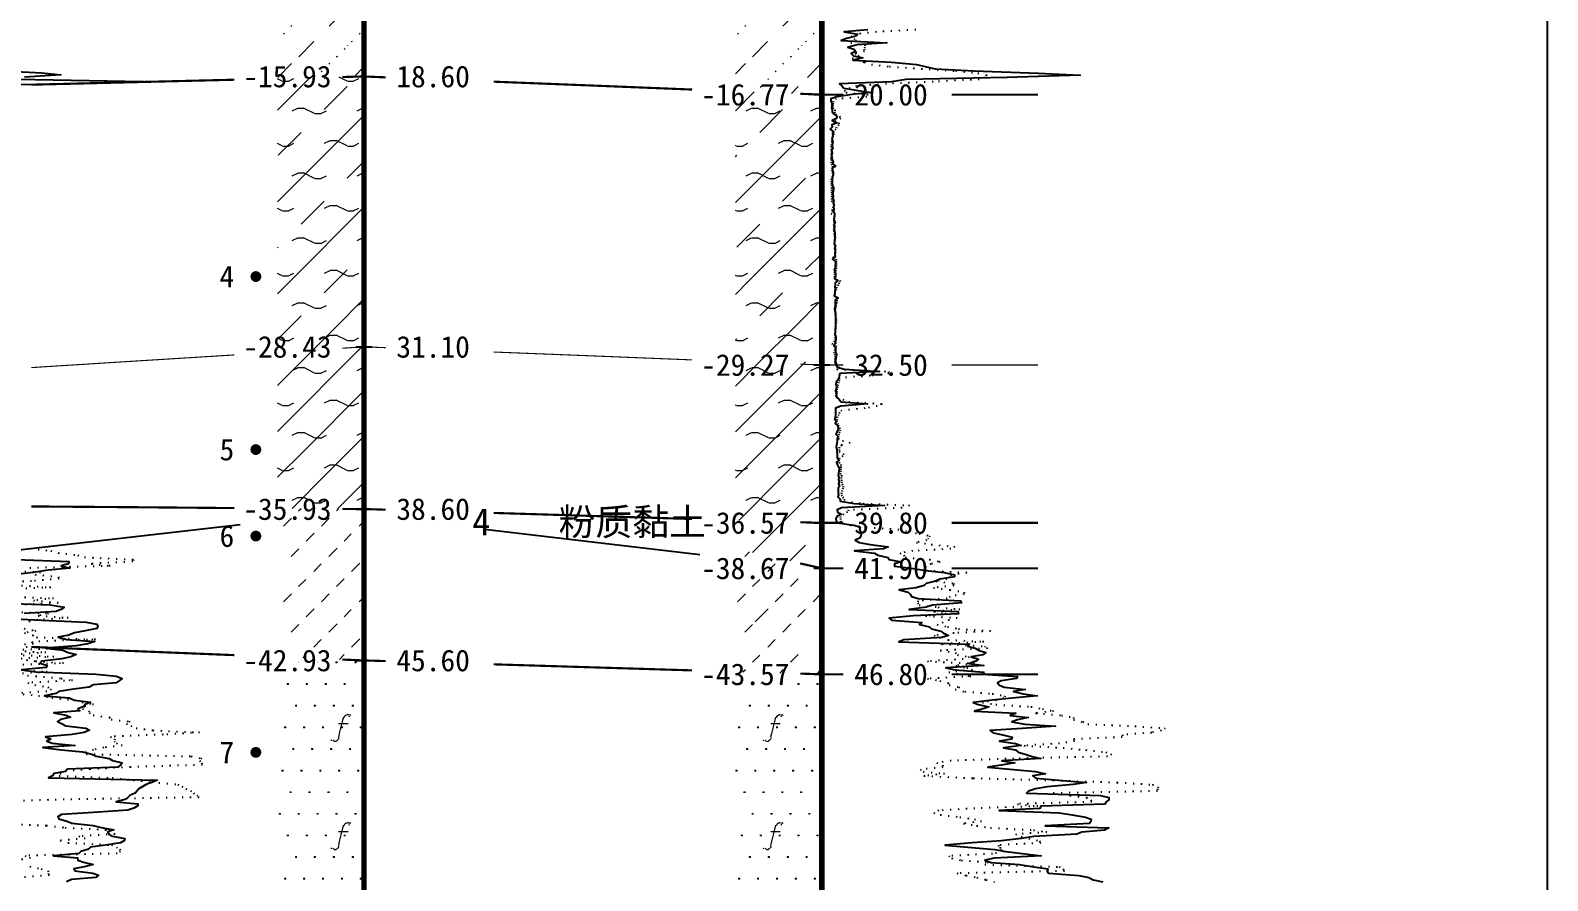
# Model space of a CAD drawing. Extents: x -37 to 3540, y -1485 to 297.
# Drawn here: x 1302.6 to 1443, y -488.2 to -409.6 of the extents above; entities that cross this region are included whole.
import ezdxf
from ezdxf.enums import TextEntityAlignment as Align

# ---------------------------------------------------------------- set-up
doc = ezdxf.new("R2010")
doc.units = 0
doc.linetypes.add('DOT', pattern=[6.35, 0, -6.35])
doc.layers.get('0').update_dxf_attribs({"linetype": 'CONTINUOUS'})
for name, color, linetype in [('CURVE', 200, 'CONTINUOUS'), ('FRAME', 7, 'CONTINUOUS'), ('HOLE', 41, 'CONTINUOUS'), ('SAMPLE', 1, 'CONTINUOUS'), ('STRATUM', 241, 'CONTINUOUS')]:
    doc.layers.add(name, color=color, linetype=linetype)
doc.layers.add('HATCH', color=7, linetype='CONTINUOUS', lineweight=13)
doc.styles.add('ST', font='')
doc.styles.get('ST').set_extended_font_data('SimSun')
pattern_1 = [(45, (851.434, -594), (-7e-07, 6.999982), [1.97196, -7.927535]), (45, (854.2467, -591.171), (-7e-07, 6.999982), [1.99367, -7.90583]), (45, (856.5013, -588.918), (-7e-07, 6.999982), [1.81361, -8.08588]), (26.56505, (851.434, -590.5), (7, 7), [0.0965, -15.55598]), (36.8699, (852.1339, -589.8), (7, 7), [0.19775, -34.80225]), (315, (854.934, -587.024), (6.999982, 1e-06), [0.03305, -9.86644]), (26.56505, (854.934, -594), (7, 7), [0.14475, -15.50773]), (26.56505, (855.634, -593.3), (7, 7), [0.10528, -15.5472]), (90, (855.984, -592.95), (-7, -5e-07), [0.02877, -6.97123]), (26.56505, (856.334, -592.6), (7, 7), [0.09101, -31.21394]), (36.8699, (857.0339, -591.9), (7, 7), [0.11069, -34.88931]), (45, (857.734, -591.2), (-2e-07, 6.999982), [0.10911, -9.79038]), (315, (858.348, -590.452), (6.999982, 1e-06), [0.03305, -9.86644]), (36.8699, (852.8339, -589.1), (7, 7), [0.10224, -34.89776]), (53.1301, (853.5339, -588.4), (13.9999998, 21), [0.13438, -34.86562]), (53.1301, (854.2339, -587.7), (13.9999998, 21), [0.12625, -34.87375])]
pattern_2 = [(45, (851.434, -594), (-4.24264, 4.24264), [10, 0]), (45, (852.495, -597.182), (-2.12132, 6.36396), [3, -3]), (26.565, (852.508, -594.2536), (5.999823, 5.999812), [0.567, -12.849]), (0, (851.941, -594.2536), (0, 6), [0.567, -5.433]), (26.565, (849.8526, -594), (5.999823, 5.999812), [0.567, -12.849]), (0, (850.36, -593.7464), (0, 6), [0.567, -5.433]), (153.435, (851.941, -594.2536), (-5.999818, -5e-06), [1.134, -12.2826]), (26.565, (855.508, -591.2536), (5.999823, 5.999812), [0.567, -12.849]), (0, (854.941, -591.2536), (0, 6), [0.567, -5.433]), (26.565, (852.8526, -591), (5.999823, 5.999812), [0.567, -12.849]), (0, (853.36, -590.7464), (0, 6), [0.567, -5.433]), (153.435, (854.941, -591.2536), (-5.999818, -5e-06), [1.134, -12.2826])]
pattern_3 = [(45, (851.434, -594), (-2.12132, 2.12132), [10, 0]), (26.565, (852.508, -594.2536), (5.999823, 5.999812), [0.567, -12.849]), (0, (851.941, -594.2536), (0, 6), [0.567, -5.433]), (26.565, (849.8526, -594), (5.999823, 5.999812), [0.567, -12.849]), (0, (850.36, -593.7464), (0, 6), [0.567, -5.433]), (153.435, (851.941, -594.2536), (-5.999818, -5e-06), [1.134, -12.2826]), (26.565, (855.508, -591.2536), (5.999823, 5.999812), [0.567, -12.849]), (0, (854.941, -591.2536), (0, 6), [0.567, -5.433]), (26.565, (852.8526, -591), (5.999823, 5.999812), [0.567, -12.849]), (0, (853.36, -590.7464), (0, 6), [0.567, -5.433]), (153.435, (854.941, -591.2536), (-5.999818, -5e-06), [1.134, -12.2826])]
pattern_4 = [(45, (851.434, -594), (-6e-07, 6.999982), [0.9473, -8.9522]), (45, (852.834, -592.6), (-6e-07, 6.999982), [0.9869, -8.9126]), (45, (854.234, -591.2), (-6e-07, 6.999982), [1.06018, -8.83931]), (45, (855.634, -589.8), (-6e-07, 6.999982), [0.94918, -8.95032]), (45, (857.034, -588.4), (-6e-07, 6.999982), [1.0365, -8.86299]), (45, (854.934, -594), (-6e-07, 6.999982), [1.01335, -8.88615]), (45, (856.334, -592.6), (-6e-07, 6.999982), [1.07896, -12.12037]), (45, (857.734, -591.2), (-6e-07, 6.999982), [0.99882, -8.90067]), (45, (852.134, -589.8), (-4e-07, 6.999982), [1.05533, -8.844165]), (45, (853.534, -588.4), (-4e-07, 6.999982), [1.0365, -8.86299])]
pattern_5 = [(82.875, (850.5993, -595.206), (0.0003693, 10.0001764), [0.08929, -80.53371]), (143.13, (850.7003, -595.2818), (-29.999964, 20.0000536), [0.12627, -49.87373]), (172.875, (850.8775, -595.304), (-70.0002457, 9.9996603), [0.17857, -80.44443]), (206.565, (851.056, -595.2147), (-9.999705, -9.999687), [0.19954, -22.16046]), (243.435, (851.145, -595.0363), (9e-06, -9.999696), [0.19954, -22.16146]), (255.964, (851.2345, -594.679), (-0.0002, -9.999501), [0.36813, -40.86287]), (255.964, (851.5445, -593.439), (-0.0002, -9.999501), [1.27838, -39.95262]), (255.964, (851.613, -593.165), (-0.0002, -9.999501), [0.28235, -40.94865]), (216.87, (851.8032, -592.9108), (-9.999982, -10.000018), [0.12627, -49.87373]), (243.435, (851.702, -592.9865), (9e-06, -9.999696), [0.19954, -22.16146]), (206.565, (851.9817, -592.8215), (-9.999705, -9.999687), [0.19954, -22.16046]), (172.875, (852.1589, -592.8437), (-70.0002457, 9.9996603), [0.17857, -80.44443]), (143.13, (852.26, -592.9194), (-29.999964, 20.0000536), [0.12627, -49.87373]), (82.875, (852.2488, -593.008), (0.0003693, 10.0001764), [0.08929, -80.53371]), (0, (851.104, -593.66), (0, 10), [0.89286, -9.10714]), (0, (851.4589, -594), (1, 2), [0, -1.75]), (0, (851.4339, -593.975), (1, 2), [0, -1.75]), (0, (851.4339, -594), (1, 2), [0, -1.75]), (0, (851.4089, -594), (1, 2), [0, -1.75]), (0, (851.4339, -594.025), (1, 2), [0, -1.75])]

# ---------------------------------------------------------------- blocks, each defined once
blk = doc.blocks.new('SampleSoilUndisturbed')
at = {"const_width": 0.5}
blk.add_lwpolyline([(-0.25, 0, 1), (0.25, 0, 1)], format="xyb", close=True, dxfattribs=at)

msp = doc.modelspace()

# ---------------------------------------------------------------- hatches: boundary and pattern name
at = {"layer": 'HATCH'}
h = msp.add_hatch(dxfattribs=at)
h.set_pattern_fill('SZFT', color=52, style=0)
h.set_pattern_definition(pattern_1)
h.paths.add_polyline_path([(1375.85, -400.5), (1367.85, -401.39), (1367.85, -415.18), (1375.85, -415.5)])
h.paths.add_polyline_path([(1363.78, -416.99), (1373.34, -416.99), (1373.34, -414.06), (1363.78, -414.06)], flags=9)
h.paths.add_polyline_path([(1365.21, -401.99), (1373.34, -401.99), (1373.34, -399.06), (1365.21, -399.06)], flags=9)
h = msp.add_hatch(dxfattribs=at)
h.set_pattern_fill('SZFT', color=52, style=0)
h.set_pattern_definition(pattern_1)
h.paths.add_polyline_path([(1333.48, -405.22), (1325.48, -405.72), (1325.48, -414.02), (1333.48, -413.82)])
h.paths.add_polyline_path([(1321.41, -415.31), (1330.97, -415.31), (1330.97, -412.38), (1321.41, -412.38)], flags=9)
h.paths.add_polyline_path([(1321.41, -406.71), (1330.97, -406.71), (1330.97, -403.78), (1321.41, -403.78)], flags=9)
h = msp.add_hatch(dxfattribs=at)
h.set_pattern_fill('YNFNT', color=251, style=0)
h.set_pattern_definition(pattern_2)
h.paths.add_polyline_path([(1333.48, -413.82), (1325.48, -414.02), (1325.48, -439.32), (1333.48, -438.82)])
h.paths.add_polyline_path([(1321.41, -440.31), (1330.97, -440.31), (1330.97, -437.38), (1321.41, -437.38)], flags=9)
h.paths.add_polyline_path([(1321.41, -415.31), (1330.97, -415.31), (1330.97, -412.38), (1321.41, -412.38)], flags=9)
h = msp.add_hatch(dxfattribs=at)
h.set_pattern_fill('YNFNT', color=251, style=0)
h.set_pattern_definition(pattern_2)
h.paths.add_polyline_path([(1375.85, -415.5), (1367.85, -415.18), (1367.85, -440.18), (1375.85, -440.5)])
h.paths.add_polyline_path([(1363.78, -441.99), (1373.34, -441.99), (1373.34, -439.06), (1363.78, -439.06)], flags=9)
h.paths.add_polyline_path([(1363.78, -416.99), (1373.34, -416.99), (1373.34, -414.06), (1363.78, -414.06)], flags=9)
h = msp.add_hatch(dxfattribs=at)
h.set_pattern_fill('YNNT', color=251, style=0)
h.set_pattern_definition(pattern_3)
h.paths.add_polyline_path([(1333.48, -438.82), (1325.48, -439.32), (1325.48, -453.76), (1333.48, -453.82)])
h.paths.add_polyline_path([(1321.41, -455.31), (1330.97, -455.31), (1330.97, -452.38), (1321.41, -452.38)], flags=9)
h.paths.add_polyline_path([(1321.41, -440.31), (1330.97, -440.31), (1330.97, -437.38), (1321.41, -437.38)], flags=9)
h = msp.add_hatch(dxfattribs=at)
h.set_pattern_fill('YNNT', color=251, style=0)
h.set_pattern_definition(pattern_3)
h.paths.add_polyline_path([(1375.85, -440.5), (1367.85, -440.18), (1367.85, -454.86), (1375.85, -455.1)])
h.paths.add_polyline_path([(1367.83, -457.77), (1370.83, -457.77), (1370.83, -454.14), (1367.83, -454.14)], flags=9)
h.paths.add_polyline_path([(1363.78, -456.59), (1373.34, -456.59), (1373.34, -453.66), (1363.78, -453.66)], flags=9)
h.paths.add_polyline_path([(1363.78, -441.99), (1373.34, -441.99), (1373.34, -439.06), (1363.78, -439.06)], flags=9)
h = msp.add_hatch(dxfattribs=at)
h.set_pattern_fill('NZFT', color=52, style=0)
h.set_pattern_definition(pattern_4)
h.paths.add_polyline_path([(1333.48, -453.82), (1325.48, -453.76), (1325.48, -467.5), (1333.48, -467.82)])
h.paths.add_polyline_path([(1321.41, -469.31), (1330.97, -469.31), (1330.97, -466.38), (1321.41, -466.38)], flags=9)
h.paths.add_polyline_path([(1321.41, -455.31), (1330.97, -455.31), (1330.97, -452.38), (1321.41, -452.38)], flags=9)
h = msp.add_hatch(dxfattribs=at)
h.set_pattern_fill('FZNT', color=32, style=0)
h.set_pattern_definition([(45, (851.434, -594), (-4.24264, 4.24264), [10, 0]), (45, (852.495, -597.182), (-2.12132, 6.36396), [3, -3])])
h.paths.add_polyline_path([(1375.85, -455.1), (1367.85, -454.86), (1367.85, -457.47), (1375.85, -459.3)])
h.paths.add_polyline_path([(1367.83, -457.77), (1370.83, -457.77), (1370.83, -454.14), (1367.83, -454.14)], flags=9)
h.paths.add_polyline_path([(1363.78, -460.79), (1373.34, -460.79), (1373.34, -457.86), (1363.78, -457.86)], flags=9)
h.paths.add_polyline_path([(1363.78, -456.59), (1373.34, -456.59), (1373.34, -453.66), (1363.78, -453.66)], flags=9)
h = msp.add_hatch(dxfattribs=at)
h.set_pattern_fill('NZFT', color=52, style=0)
h.set_pattern_definition(pattern_4)
h.paths.add_polyline_path([(1375.85, -459.3), (1367.85, -457.47), (1367.85, -468.86), (1375.85, -469.1)])
h.paths.add_polyline_path([(1363.78, -470.59), (1373.34, -470.59), (1373.34, -467.66), (1363.78, -467.66)], flags=9)
h.paths.add_polyline_path([(1363.78, -460.79), (1373.34, -460.79), (1373.34, -457.86), (1363.78, -457.86)], flags=9)
h = msp.add_hatch(dxfattribs=at)
h.set_pattern_fill('FS', color=142, style=0)
h.set_pattern_definition(pattern_5)
h.paths.add_polyline_path([(1333.48, -467.82), (1325.48, -467.5), (1325.48, -490.46), (1333.48, -490.22)])
h.paths.add_polyline_path([(1321.41, -491.71), (1330.97, -491.71), (1330.97, -488.78), (1321.41, -488.78)], flags=9)
h.paths.add_polyline_path([(1321.41, -469.31), (1330.97, -469.31), (1330.97, -466.38), (1321.41, -466.38)], flags=9)
h = msp.add_hatch(dxfattribs=at)
h.set_pattern_fill('FS', color=142, style=0)
h.set_pattern_definition(pattern_5)
h.paths.add_polyline_path([(1375.85, -469.1), (1367.85, -468.86), (1367.85, -490.29), (1375.85, -490.3)])
h.paths.add_polyline_path([(1363.78, -491.79), (1373.33, -491.79), (1373.33, -488.87), (1363.78, -488.87)], flags=9)
h.paths.add_polyline_path([(1363.78, -470.59), (1373.34, -470.59), (1373.34, -467.66), (1363.78, -467.66)], flags=9)

# ---------------------------------------------------------------- linework, layer by layer
at = {"layer": 'CURVE', "color": 30, "linetype": 'Continuous'}
for points in [[(1380.12, -409.5), (1377.93, -409.7), (1379.17, -409.9), (1378.99, -410.1), (1378.12, -410.3), (1377.65, -410.5), (1381.87, -410.7), (1379.11, -410.9), (1378.25, -411.1), (1378.81, -411.3), (1379.01, -411.5), (1378.55, -411.7), (1378.77, -411.9), (1379.64, -412.1), (1378.72, -412.3), (1382.3, -412.5), (1384.6, -412.7), (1385.42, -412.9), (1386.33, -413.1), (1389.93, -413.3), (1395.87, -413.5), (1399.75, -413.7), (1393.01, -413.9), (1383.66, -414.1), (1382.29, -414.3), (1377.48, -414.5), (1377.71, -414.7), (1377.9, -414.9), (1379.03, -415.1), (1380.37, -415.3), (1378.66, -415.5), (1377.24, -415.7), (1376.69, -415.9), (1376.68, -416.1), (1376.76, -416.3), (1376.78, -416.5), (1376.75, -416.7), (1376.82, -416.9), (1376.81, -417.1), (1376.98, -417.3), (1377.23, -417.5), (1377.22, -417.7), (1376.82, -417.9), (1377.28, -418.1), (1376.78, -418.3), (1376.8, -418.5), (1376.63, -418.7), (1376.89, -418.9), (1376.85, -419.1), (1376.87, -419.3), (1376.82, -419.5), (1376.81, -419.7), (1376.87, -419.9), (1376.8, -420.1), (1376.81, -420.3), (1376.86, -420.5), (1376.73, -420.7), (1376.8, -420.9), (1376.75, -421.1), (1376.78, -421.3), (1376.8, -421.5), (1376.89, -421.7), (1376.83, -421.9), (1377.1, -422.1), (1376.82, -422.3), (1376.84, -422.5), (1376.9, -422.7), (1376.9, -422.9), (1376.8, -423.1), (1376.81, -423.3), (1376.8, -423.5), (1376.82, -423.7), (1376.85, -423.9), (1376.92, -424.1), (1376.92, -424.3), (1376.87, -424.5), (1376.86, -424.7), (1376.91, -424.9), (1376.86, -425.1), (1376.96, -425.3), (1376.91, -425.5), (1376.97, -425.7), (1376.94, -425.9), (1376.96, -426.1), (1376.94, -426.3), (1377.01, -426.5), (1377.01, -426.7), (1377, -426.9), (1376.96, -427.1), (1377.08, -427.3), (1376.99, -427.5), (1377.01, -427.7), (1376.98, -427.9), (1377.01, -428.1), (1377.04, -428.3), (1377.04, -428.5), (1377.04, -428.7), (1377.03, -428.9), (1377.02, -429.1), (1376.99, -429.3), (1377.1, -429.5), (1377.01, -429.7), (1377.07, -429.9), (1377.05, -430.1), (1377.05, -430.3), (1377.08, -430.5), (1376.84, -430.7), (1377.08, -430.9), (1377.1, -431.1), (1377.07, -431.3), (1377.09, -431.5), (1376.99, -431.7), (1377.07, -431.9), (1377.1, -432.1), (1377.1, -432.3), (1377.01, -432.5), (1377.33, -432.7), (1377.09, -432.9), (1377.08, -433.1), (1377.06, -433.3), (1377.08, -433.5), (1377.04, -433.7), (1377.04, -433.9), (1377, -434.1), (1377.35, -434.3), (1377.09, -434.5), (1377.07, -434.7), (1377.09, -434.9), (1377.09, -435.1), (1377.02, -435.3), (1377.06, -435.5), (1377.1, -435.7), (1377.1, -435.9), (1377.12, -436.1), (1377.1, -436.3), (1377.1, -436.5), (1377.12, -436.7), (1377.11, -436.9), (1377.11, -437.1), (1377.08, -437.3), (1377.09, -437.5), (1377.05, -437.7), (1377.15, -437.9), (1377.13, -438.1), (1377.12, -438.3), (1377.1, -438.5), (1376.95, -438.7), (1377.13, -438.9), (1377.12, -439.1), (1377.1, -439.3), (1377.2, -439.5), (1377.16, -439.7), (1377.13, -439.9), (1377.07, -440.1), (1377.14, -440.3), (1377.22, -440.5), (1377.27, -440.7), (1377.95, -440.9), (1381.19, -441.1), (1377.51, -441.3), (1377.45, -441.5), (1377.42, -441.7), (1377.32, -441.9), (1377.16, -442.1), (1377.15, -442.3), (1377.2, -442.5), (1377.19, -442.7), (1377.11, -442.9), (1377.22, -443.1), (1377.19, -443.3), (1377.25, -443.5), (1377.44, -443.7), (1377.63, -443.9), (1380.07, -444.1), (1377.6, -444.3), (1377.1, -444.5), (1377.1, -444.7), (1377.1, -444.9), (1377.1, -445.1), (1377.07, -445.3), (1377.06, -445.5), (1377.17, -445.7), (1377.09, -445.9), (1377.29, -446.1), (1377.35, -446.3), (1377.32, -446.5), (1377.23, -446.7), (1377.14, -446.9), (1377.35, -447.1), (1377.27, -447.3), (1377.26, -447.5), (1377.24, -447.7), (1377.22, -447.9), (1377.17, -448.1), (1377.23, -448.3), (1377.23, -448.5), (1377.26, -448.7), (1377.26, -448.9), (1377.28, -449.1), (1377.45, -449.3), (1377.2, -449.5), (1377.26, -449.7), (1377.36, -449.9), (1377.49, -450.1), (1377.41, -450.3), (1377.38, -450.5), (1377.36, -450.7), (1377.42, -450.9), (1377.38, -451.1), (1377.45, -451.3), (1377.4, -451.5), (1377.47, -451.7), (1377.36, -451.9), (1377.36, -452.1), (1377.35, -452.3), (1377.39, -452.5), (1377.32, -452.7), (1377.55, -452.9), (1377.53, -453.1), (1378.84, -453.3), (1381.66, -453.5), (1377.67, -453.7), (1377.26, -453.9), (1377.29, -454.1), (1377.67, -454.3), (1377.23, -454.5), (1377.15, -454.7), (1377.18, -454.9), (1377.27, -455.1), (1378.83, -455.3), (1379.4, -455.5), (1379.33, -455.7), (1379.43, -455.9), (1379.5, -456.1), (1379.45, -456.3), (1379.34, -456.5), (1378.93, -456.7), (1379.31, -456.9), (1380.31, -457.1), (1381.99, -457.3), (1381.57, -457.5), (1378.87, -457.7), (1380.72, -457.9), (1381.02, -458.1), (1381.96, -458.3), (1382.06, -458.5), (1383.19, -458.7), (1382.58, -458.9), (1382.57, -459.1), (1384.13, -459.3), (1385.45, -459.5), (1387.18, -459.7), (1388.11, -459.9), (1388.12, -460.1), (1386.77, -460.3), (1386.36, -460.5), (1385.49, -460.7), (1385.33, -460.9), (1384.58, -461.1), (1383.02, -461.3), (1383.85, -461.5), (1384.01, -461.7), (1384.15, -461.9), (1384.77, -462.1), (1388.68, -462.3), (1388.76, -462.5), (1386.08, -462.7), (1385.49, -462.9), (1383.93, -463.1), (1388.44, -463.3), (1388.48, -463.5), (1384.31, -463.7), (1382.07, -463.9), (1382.31, -464.1), (1385.1, -464.3), (1384.9, -464.5), (1385.81, -464.7), (1385.99, -464.9), (1386.87, -465.1), (1387.12, -465.3), (1387.57, -465.5), (1386.96, -465.7), (1383.44, -465.9), (1382.96, -466.1), (1389.51, -466.3), (1389.37, -466.5), (1390.05, -466.7), (1390.41, -466.9), (1391.02, -467.1), (1390.74, -467.3), (1389.68, -467.5), (1390.33, -467.7), (1390.1, -467.9), (1389.49, -468.1), (1390.83, -468.3), (1387.33, -468.5), (1388.2, -468.7), (1390.83, -468.9), (1390.76, -469.1), (1393.95, -469.3), (1393.86, -469.5), (1392.43, -469.7), (1392.1, -469.9), (1392.28, -470.1), (1392.71, -470.3), (1394.65, -470.5), (1393.57, -470.7), (1394.49, -470.9), (1395.77, -471.1), (1393.42, -471.3), (1391.61, -471.5), (1389.86, -471.7), (1390.31, -471.9), (1391.3, -472.1), (1390.78, -472.3), (1389.99, -472.5), (1393.79, -472.7), (1393.28, -472.9), (1394.94, -473.1), (1393.96, -473.3), (1393.42, -473.5), (1394.63, -473.7), (1397.47, -473.9), (1394.4, -474.1), (1391.43, -474.3), (1391.7, -474.5), (1392.59, -474.7), (1393.47, -474.9), (1393.39, -475.1), (1392.3, -475.3), (1393.76, -475.5), (1394.3, -475.7), (1392.66, -475.9), (1393.77, -476.1), (1394.02, -476.3), (1394.66, -476.5), (1395.3, -476.7), (1396.12, -476.9), (1392.5, -477.1), (1393.7, -477.3), (1392.43, -477.5), (1391.2, -477.7), (1393.59, -477.9), (1395.63, -478.1), (1396.56, -478.3), (1395.36, -478.5), (1395.64, -478.7), (1397.79, -478.9), (1400.33, -479.1), (1399.12, -479.3), (1396.7, -479.5), (1395.61, -479.7), (1394.96, -479.9), (1394.8, -480.1), (1401.64, -480.3), (1402.41, -480.5), (1402.4, -480.7), (1402.16, -480.9), (1402.04, -481.1), (1396.12, -481.3), (1396.01, -481.5), (1392.25, -481.7), (1397.81, -481.9), (1399.01, -482.1), (1400.24, -482.3), (1400.78, -482.5), (1400.75, -482.7), (1400.61, -482.9), (1396.52, -483.1), (1402.4, -483.3), (1401.99, -483.5), (1399.92, -483.7), (1399.45, -483.9), (1395.48, -484.1), (1394.32, -484.3), (1392.43, -484.5), (1389.75, -484.7), (1387.27, -484.9), (1389.36, -485.1), (1391.86, -485.3), (1392.87, -485.5), (1394.66, -485.7), (1396.14, -485.9), (1391.79, -486.1), (1390.93, -486.3), (1391.52, -486.5), (1394.14, -486.7), (1395.45, -486.9), (1396.77, -487.1), (1396.69, -487.3), (1396.81, -487.5), (1399.63, -487.7), (1400.54, -487.9), (1400.96, -488.1), (1401.86, -488.3)], [(1301.4, -414.08), (1313.06, -414.28), (1308.53, -414.48), (1296.21, -414.68)], [(1299.39, -413.28), (1303.68, -413.48), (1305.42, -413.68), (1302.07, -413.88)], [(1301.29, -458.48), (1306.17, -458.68), (1306.13, -458.88), (1305.45, -459.08), (1306.27, -459.28), (1304.25, -459.48), (1302.89, -459.68), (1301.24, -459.88)], [(1299.27, -462.48), (1304.46, -462.68), (1305.74, -462.88), (1305.54, -463.08), (1305, -463.28), (1302.05, -463.48)], [(1299.32, -463.88), (1302.99, -464.08), (1307.78, -464.28), (1308.76, -464.48), (1308.86, -464.68), (1308.76, -464.88), (1307.69, -465.08), (1306.71, -465.28), (1306.16, -465.48), (1305.18, -465.68), (1306, -465.88), (1308.59, -466.08), (1307.92, -466.28), (1306.86, -466.48), (1304.06, -466.68), (1305.62, -466.88), (1306.11, -467.08), (1306.86, -467.28), (1306.36, -467.48), (1305.53, -467.68), (1303.68, -467.88), (1303.53, -468.08), (1304.18, -468.28), (1304.09, -468.48), (1301.79, -468.68), (1303.11, -468.88), (1308.69, -469.08), (1310.55, -469.28), (1311.11, -469.48), (1310.85, -469.68), (1310.56, -469.88), (1308.47, -470.08), (1308.05, -470.28), (1306.62, -470.48), (1305.24, -470.68), (1304.97, -470.88), (1303.93, -471.08), (1306.19, -471.28), (1306.7, -471.48), (1308.19, -471.68), (1307.7, -471.88), (1307.55, -472.08), (1307.01, -472.28), (1307.19, -472.48), (1304.8, -472.68), (1305.89, -472.88), (1306.32, -473.08), (1305.39, -473.28), (1305.11, -473.48), (1305.57, -473.68), (1305.89, -473.88), (1307.74, -474.08), (1308.1, -474.28), (1307.6, -474.48), (1306.49, -474.68), (1304, -474.88), (1304.52, -475.08), (1304.15, -475.28), (1304.63, -475.48), (1306.73, -475.68), (1303.77, -475.88), (1305.47, -476.08), (1307.48, -476.28), (1308.29, -476.48), (1308.7, -476.68), (1309.9, -476.88), (1310.21, -477.08), (1311.11, -477.28), (1310.97, -477.48), (1310.72, -477.68), (1306.04, -477.88), (1305.85, -478.08), (1304.78, -478.28), (1304.67, -478.48), (1304.3, -478.68), (1314.35, -478.88), (1313.93, -479.08), (1313.32, -479.28), (1313.03, -479.48), (1312.66, -479.68), (1312.49, -479.88), (1312.32, -480.08), (1311.86, -480.28), (1311.64, -480.48), (1311.37, -480.68), (1310.55, -480.88), (1312.55, -481.08), (1312.55, -481.28), (1312.18, -481.48), (1311.63, -481.68), (1308.47, -481.88), (1305.51, -482.08), (1305.17, -482.28), (1305.26, -482.48), (1305.99, -482.68), (1306.46, -482.88), (1308.44, -483.08), (1309.17, -483.28), (1310.34, -483.48), (1309.77, -483.68), (1309.88, -483.88), (1310.21, -484.08), (1311.35, -484.28), (1311.33, -484.48), (1310.95, -484.68), (1309.78, -484.88), (1308.18, -485.08), (1308, -485.28), (1307.27, -485.48), (1307.1, -485.68), (1304.77, -485.88), (1306.97, -486.08), (1307, -486.28), (1307.52, -486.48), (1308.42, -486.68), (1307.75, -486.88), (1306.65, -487.08), (1306.74, -487.28), (1308.39, -487.48), (1308.93, -487.68), (1308.66, -487.88), (1306.42, -488.08), (1305.95, -488.28)]]:
    msp.add_lwpolyline(points, dxfattribs=at)
at = {"layer": 'CURVE', "color": 100, "linetype": 'DOT', "ltscale": 0.1}
for points in [[(1384.54, -409.5), (1380.91, -409.7), (1379.02, -409.9), (1378.53, -410.1), (1378.81, -410.3), (1379.05, -410.5), (1378.53, -410.7), (1379.84, -410.9), (1379.83, -411.1), (1379.73, -411.3), (1379.81, -411.5), (1378.89, -411.7), (1379.31, -411.9), (1378.66, -412.1), (1378.97, -412.3), (1379.79, -412.5), (1380.43, -412.7), (1382.11, -412.9), (1385.05, -413.1), (1388.24, -413.3), (1390.29, -413.5), (1391.12, -413.7), (1390.95, -413.9), (1390.42, -414.1), (1386.15, -414.3), (1381.84, -414.5), (1379.05, -414.7), (1378.47, -414.9), (1377.94, -415.1), (1378.08, -415.3), (1380.09, -415.5), (1380.01, -415.7), (1377.19, -415.9), (1376.93, -416.1), (1376.87, -416.3), (1376.86, -416.5), (1376.85, -416.7), (1377.06, -416.9), (1377.03, -417.1), (1377.12, -417.3), (1377.48, -417.5), (1377.61, -417.7), (1377.01, -417.9), (1377.41, -418.1), (1377.42, -418.3), (1377.22, -418.5), (1377.14, -418.7), (1376.92, -418.9), (1376.98, -419.1), (1376.85, -419.3), (1376.79, -419.5), (1376.75, -419.7), (1376.79, -419.9), (1376.73, -420.1), (1376.7, -420.3), (1376.67, -420.5), (1376.79, -420.7), (1376.7, -420.9), (1376.73, -421.1), (1376.69, -421.3), (1376.7, -421.5), (1376.67, -421.7), (1376.74, -421.9), (1376.87, -422.1), (1376.83, -422.3), (1376.7, -422.5), (1376.83, -422.7), (1376.86, -422.9), (1376.89, -423.1), (1376.73, -423.3), (1376.7, -423.5), (1376.7, -423.7), (1376.76, -423.9), (1376.74, -424.1), (1376.73, -424.3), (1376.73, -424.5), (1376.76, -424.7), (1376.76, -424.9), (1376.75, -425.1), (1376.74, -425.3), (1376.86, -425.5), (1377.02, -425.7), (1376.89, -425.9), (1376.81, -426.1), (1376.83, -426.3), (1376.68, -426.5), (1376.99, -426.7), (1376.96, -426.9), (1377.03, -427.1), (1376.99, -427.3), (1376.94, -427.5), (1376.96, -427.7), (1376.94, -427.9), (1376.97, -428.1), (1376.96, -428.3), (1377, -428.5), (1377.08, -428.7), (1377.06, -428.9), (1377.02, -429.1), (1376.98, -429.3), (1377.06, -429.5), (1377.12, -429.7), (1377.07, -429.9), (1377.09, -430.1), (1377.13, -430.3), (1376.83, -430.5), (1377.17, -430.7), (1377.18, -430.9), (1377.18, -431.1), (1377.17, -431.3), (1377.17, -431.5), (1377.16, -431.7), (1377.02, -431.9), (1377.04, -432.1), (1377.01, -432.3), (1377.06, -432.5), (1377.53, -432.7), (1377.47, -432.9), (1377.4, -433.1), (1377.21, -433.3), (1377.19, -433.5), (1377.05, -433.7), (1377.05, -433.9), (1377.02, -434.1), (1377.2, -434.3), (1377.25, -434.5), (1377.22, -434.7), (1377.18, -434.9), (1377.13, -435.1), (1377.09, -435.3), (1377.08, -435.5), (1377.08, -435.7), (1377.09, -435.9), (1377.11, -436.1), (1377.18, -436.3), (1377.16, -436.5), (1377.12, -436.7), (1377.1, -436.9), (1377.09, -437.1), (1377.09, -437.3), (1377.05, -437.5), (1377.1, -437.7), (1377.05, -437.9), (1377.11, -438.1), (1377.02, -438.3), (1376.77, -438.5), (1377.19, -438.7), (1377.1, -438.9), (1377.04, -439.1), (1377, -439.3), (1377.01, -439.5), (1377.07, -439.7), (1377.05, -439.9), (1377.05, -440.1), (1377.09, -440.3), (1377.09, -440.5), (1377.49, -440.7), (1377.22, -440.9), (1382.02, -441.1), (1382.06, -441.3), (1380.33, -441.5), (1377.44, -441.7), (1377.45, -441.9), (1377.39, -442.1), (1377.32, -442.3), (1377.28, -442.5), (1377.25, -442.7), (1377.25, -442.9), (1377.18, -443.1), (1377.12, -443.3), (1377.22, -443.5), (1377.8, -443.7), (1378.35, -443.9), (1381.42, -444.1), (1380.98, -444.3), (1379.87, -444.5), (1377.67, -444.7), (1377.51, -444.9), (1377.41, -445.1), (1377.26, -445.3), (1377.28, -445.5), (1377.2, -445.7), (1377.3, -445.9), (1377.35, -446.1), (1377.48, -446.3), (1377.54, -446.5), (1377.5, -446.7), (1377.42, -446.9), (1377.35, -447.1), (1377.38, -447.3), (1377.75, -447.5), (1378.46, -447.7), (1377.66, -447.9), (1377.45, -448.1), (1377.45, -448.3), (1377.46, -448.5), (1377.87, -448.7), (1377.79, -448.9), (1377.49, -449.1), (1377.4, -449.3), (1377.44, -449.5), (1377.6, -449.7), (1377.61, -449.9), (1377.59, -450.1), (1377.61, -450.3), (1377.54, -450.5), (1377.68, -450.7), (1377.65, -450.9), (1377.65, -451.1), (1377.67, -451.3), (1377.74, -451.5), (1377.85, -451.7), (1377.81, -451.9), (1377.72, -452.1), (1377.65, -452.3), (1377.68, -452.5), (1377.8, -452.7), (1377.95, -452.9), (1377.85, -453.1), (1379.67, -453.3), (1383.96, -453.5), (1383.27, -453.7), (1378.32, -453.9), (1378.21, -454.1), (1377.87, -454.3), (1377.56, -454.5), (1377.57, -454.7), (1377.59, -454.9), (1377.67, -455.1), (1378.52, -455.3), (1379.95, -455.5), (1382.87, -455.7), (1383.8, -455.9), (1384.84, -456.1), (1385.82, -456.3), (1385.7, -456.5), (1385.57, -456.7), (1384.61, -456.9), (1385.98, -457.1), (1388.15, -457.3), (1387.79, -457.5), (1384.28, -457.7), (1383.06, -457.9), (1383.43, -458.1), (1383.57, -458.3), (1385.81, -458.5), (1386.81, -458.7), (1385.93, -458.9), (1385.49, -459.1), (1385.35, -459.3), (1385.5, -459.5), (1389.27, -459.7), (1387.82, -459.9), (1387.73, -460.1), (1387.42, -460.3), (1386.41, -460.5), (1388.06, -460.7), (1388.06, -460.9), (1386.17, -461.1), (1387.7, -461.3), (1389.03, -461.5), (1389.01, -461.7), (1387.71, -461.9), (1387.44, -462.1), (1384.73, -462.3), (1384.74, -462.5), (1384.86, -462.7), (1386.61, -462.9), (1388.61, -463.1), (1386.2, -463.3), (1387.35, -463.5), (1385.45, -463.7), (1388.37, -463.9), (1387.64, -464.1), (1387.08, -464.3), (1386.51, -464.5), (1387.48, -464.7), (1388.48, -464.9), (1391.46, -465.1), (1388.08, -465.3), (1386.24, -465.5), (1386.76, -465.7), (1387.52, -465.9), (1390.83, -466.1), (1386.92, -466.3), (1390.89, -466.5), (1391.17, -466.7), (1386.81, -466.9), (1388.22, -467.1), (1388.39, -467.3), (1389.47, -467.5), (1388.94, -467.7), (1385.62, -467.9), (1389.99, -468.1), (1388.24, -468.3), (1389.27, -468.5), (1389.8, -468.7), (1387.59, -468.9), (1388.65, -469.1), (1389.63, -469.3), (1385.63, -469.5), (1386.77, -469.7), (1387.55, -469.9), (1387.64, -470.1), (1388.59, -470.3), (1388.18, -470.5), (1389.08, -470.7), (1391.62, -470.9), (1392.79, -471.1), (1392.72, -471.3), (1392.01, -471.5), (1390.72, -471.7), (1391.95, -471.9), (1395.2, -472.1), (1396.26, -472.3), (1397.3, -472.5), (1395.63, -472.7), (1398.02, -472.9), (1399.15, -473.1), (1399.13, -473.3), (1400, -473.5), (1400.46, -473.7), (1404.82, -473.9), (1407.63, -474.1), (1407.27, -474.3), (1406.37, -474.5), (1403.68, -474.7), (1403.65, -474.9), (1399.17, -475.1), (1399.24, -475.3), (1397.85, -475.5), (1394.55, -475.7), (1398.18, -475.9), (1400.26, -476.1), (1402.13, -476.3), (1402.64, -476.5), (1402.28, -476.7), (1393.63, -476.9), (1387.81, -477.1), (1386.49, -477.3), (1387.05, -477.5), (1387.06, -477.7), (1384.96, -477.9), (1385.22, -478.1), (1387.21, -478.3), (1385.3, -478.5), (1389.86, -478.7), (1397.24, -478.9), (1403.18, -479.1), (1406.43, -479.3), (1406.98, -479.5), (1406.92, -479.7), (1406.91, -479.9), (1397.26, -480.1), (1398.82, -480.3), (1400.35, -480.5), (1400.75, -480.7), (1400.84, -480.9), (1393.95, -481.1), (1395.83, -481.3), (1390.02, -481.5), (1386.67, -481.7), (1386.22, -481.9), (1386.81, -482.1), (1388.61, -482.3), (1389.96, -482.5), (1390.63, -482.7), (1388.95, -482.9), (1390.17, -483.1), (1391.45, -483.3), (1395.43, -483.5), (1396.67, -483.7), (1393.76, -483.9), (1394.29, -484.1), (1395, -484.3), (1396, -484.5), (1396.12, -484.7), (1392.2, -484.9), (1392.34, -485.1), (1392.38, -485.3), (1392.73, -485.5), (1391.64, -485.7), (1387.59, -485.9), (1387.86, -486.1), (1388.77, -486.3), (1391.22, -486.5), (1390.93, -486.7), (1397.8, -486.9), (1398.18, -487.1), (1398.3, -487.3), (1388.37, -487.5), (1389.21, -487.7), (1390.2, -487.9), (1391.05, -488.1), (1391.83, -488.3)], [(1302.59, -457.48), (1304.51, -457.68), (1305.17, -457.88), (1307, -458.08), (1307.61, -458.28), (1312.16, -458.48), (1312.09, -458.68), (1308.25, -458.88), (1309.99, -459.08), (1302.55, -459.28)], [(1300.64, -459.48), (1303.54, -459.68), (1303.04, -459.88), (1305.19, -460.08), (1305.28, -460.28), (1302.73, -460.48), (1298.9, -460.68)], [(1301.78, -460.88), (1304.5, -461.08), (1299.71, -461.28)], [(1299.88, -461.88), (1304.77, -462.08), (1302.9, -462.28), (1305.18, -462.48), (1301.86, -462.68)], [(1300.35, -463.28), (1304.29, -463.48), (1303.34, -463.68), (1306.12, -463.88), (1303.31, -464.08), (1302.18, -464.28)], [(1302.04, -464.88), (1303.13, -465.08), (1302.07, -465.28), (1302.82, -465.48), (1303.16, -465.68), (1308.63, -465.88), (1302.75, -466.08), (1302.89, -466.28), (1300.02, -466.48), (1305.68, -466.68), (1300.65, -466.88), (1304.06, -467.08), (1301.22, -467.28), (1304.78, -467.48), (1301.51, -467.68), (1303.1, -467.88), (1305.68, -468.08), (1300.66, -468.28)], [(1301.46, -468.68), (1304.18, -468.88), (1300.89, -469.08), (1303.1, -469.28), (1305.47, -469.48), (1306.52, -469.68), (1302.37, -469.88), (1303.02, -470.08), (1304.24, -470.28), (1304.55, -470.48), (1304.13, -470.68), (1301.21, -470.88), (1303.37, -471.08), (1304.59, -471.28), (1306.66, -471.48), (1307.39, -471.68), (1308.47, -471.88), (1307.58, -472.08), (1307.44, -472.28), (1308.03, -472.48), (1308.07, -472.68), (1308.41, -472.88), (1309.93, -473.08), (1310.09, -473.28), (1311.83, -473.48), (1311.5, -473.68), (1311.9, -473.88), (1312.4, -474.08), (1313.93, -474.28), (1318.27, -474.48), (1314.89, -474.68), (1310.02, -474.88), (1310.42, -475.08), (1310.36, -475.28), (1310.57, -475.48), (1311.11, -475.68), (1309.42, -475.88), (1308.47, -476.08), (1307.76, -476.28), (1307.77, -476.48), (1317.5, -476.68), (1318.45, -476.88), (1318.31, -477.08), (1318.46, -477.28), (1318.54, -477.48), (1311.88, -477.68), (1308.13, -477.88), (1305.51, -478.08), (1305.42, -478.28), (1305.28, -478.48), (1310.18, -478.68), (1312.12, -478.88), (1313.77, -479.08), (1316.26, -479.28), (1316.63, -479.48), (1316.99, -479.68), (1317.43, -479.88), (1317.72, -480.08), (1318.02, -480.28), (1318.22, -480.48), (1305.75, -480.68), (1298.96, -480.88)], [(1298.11, -482.88), (1304.11, -483.08), (1305.84, -483.28), (1309.58, -483.48), (1309.76, -483.68), (1310.45, -483.88), (1307.1, -484.08), (1307.69, -484.28), (1305.38, -484.48), (1306.09, -484.68), (1310.11, -484.88), (1310.57, -485.08), (1310.88, -485.28), (1310.96, -485.48), (1310.64, -485.68), (1302.13, -485.88), (1302.63, -486.08), (1301.54, -486.28)], [(1302.55, -486.88), (1303.62, -487.08), (1304.25, -487.28), (1304.25, -487.48), (1304.37, -487.68), (1301.73, -487.88)]]:
    msp.add_lwpolyline(points, dxfattribs=at)
at = {"layer": 'FRAME', "linetype": 'Continuous'}
msp.add_line((1443.01, -579), (1443.01, -312), dxfattribs=at)
at = {"layer": 'HOLE', "linetype": 'Continuous', "const_width": 0.5}
for points in [[(1375.85, -375.5), (1375.85, -524.2)], [(1333.48, -376.62), (1333.48, -526.62)]]:
    msp.add_lwpolyline(points, dxfattribs=at)
at = {"layer": 'HOLE', "linetype": 'Continuous'}
for points in [[(1332.73, -413.82), (1334.23, -413.82)], [(1375.1, -415.5), (1376.6, -415.5)], [(1332.73, -438.82), (1334.23, -438.82)], [(1375.1, -440.5), (1376.6, -440.5)], [(1332.73, -453.82), (1334.23, -453.82)], [(1375.1, -455.1), (1376.6, -455.1)], [(1375.1, -459.3), (1376.6, -459.3)], [(1332.73, -467.82), (1334.23, -467.82)], [(1375.1, -469.1), (1376.6, -469.1)]]:
    msp.add_lwpolyline(points, dxfattribs=at)
at = {"layer": 'STRATUM', "linetype": 'Continuous'}
for points, const_width in [([(1302.71, -414.58), (1312.1, -414.35), (1321.48, -414.12)], 0.2), ([(1331.48, -413.87), (1333.48, -413.82), (1335.48, -413.9)], 0.2), ([(1345.48, -414.3), (1354.67, -414.66), (1363.85, -415.03)], 0.2), ([(1373.85, -415.42), (1375.85, -415.5), (1377.85, -415.5)], 0.2), ([(1387.85, -415.5), (1395.85, -415.5)], 0.2), ([(1331.48, -438.95), (1333.48, -438.82), (1335.48, -438.9)], 0.1), ([(1345.48, -439.3), (1354.67, -439.66), (1363.85, -440.03)], 0.1), ([(1302.71, -440.74), (1312.1, -440.15), (1321.48, -439.57)], 0.1), ([(1373.85, -440.42), (1375.85, -440.5), (1377.85, -440.5)], 0.1), ([(1387.85, -440.5), (1395.85, -440.5)], 0.1), ([(1302.71, -453.58), (1312.1, -453.65), (1321.48, -453.73)], 0.2), ([(1331.48, -453.81), (1333.48, -453.82), (1335.48, -453.88)], 0.2), ([(1345.48, -454.18), (1354.67, -454.46), (1363.85, -454.74)], 0.2), ([(1373.85, -455.04), (1375.85, -455.1), (1377.85, -455.1)], 0.2), ([(1387.85, -455.1), (1395.85, -455.1)], 0.2), ([(1373.85, -458.85), (1375.85, -459.3), (1377.85, -459.3)], 0.2), ([(1387.85, -459.3), (1395.85, -459.3)], 0.2), ([(1302.71, -466.57), (1312.1, -466.95), (1321.48, -467.33)], 0.2), ([(1331.48, -467.74), (1333.48, -467.82), (1335.48, -467.88)], 0.2), ([(1345.48, -468.18), (1354.67, -468.46), (1363.85, -468.74)], 0.2), ([(1373.85, -469.04), (1375.85, -469.1), (1377.85, -469.1)], 0.2), ([(1387.85, -469.1), (1395.85, -469.1)], 0.2)]:
    msp.add_lwpolyline(points, dxfattribs=dict(at, const_width=const_width))
at = {"layer": 'STRATUM'}
for points in [[(1300.75, -457.7), (1322.04, -455.25)], [(1364.56, -458.06), (1344.63, -455.72)]]:
    msp.add_lwpolyline(points, dxfattribs=at)

# ---------------------------------------------------------------- block references
at = {"layer": 'SAMPLE'}
for p in [(1323.48, -432.32), (1323.48, -448.32), (1323.48, -456.32), (1323.48, -476.32)]:
    msp.add_blockref('SampleSoilUndisturbed', p, dxfattribs=at)

# ---------------------------------------------------------------- texts
at = {"layer": 'HOLE', "style": 'ST'}
for s, p in [('-15.93', (1330.48, -413.82)), ('-16.77', (1372.85, -415.5)), ('-28.43', (1330.48, -438.82)), ('-29.27', (1372.85, -440.5)), ('-35.93', (1330.48, -453.82)), ('-36.57', (1372.85, -455.1)), ('-38.67', (1372.85, -459.3)), ('-42.93', (1330.48, -467.82)), ('-43.57', (1372.85, -469.1))]:
    msp.add_text(s, height=2, dxfattribs=at).set_placement(p, align=Align.MIDDLE_RIGHT)
for s, p in [('18.60', (1336.48, -413.82)), ('20.00', (1378.85, -415.5)), ('31.10', (1336.48, -438.82)), ('32.50', (1378.85, -440.5)), ('38.60', (1336.48, -453.82)), ('39.80', (1378.85, -455.1)), ('41.90', (1378.85, -459.3)), ('45.60', (1336.48, -467.82)), ('46.80', (1378.85, -469.1))]:
    msp.add_text(s, height=2, dxfattribs=at).set_placement(p, align=Align.MIDDLE_LEFT)
at = {"layer": 'SAMPLE', "style": 'ST'}
for s, p in [('4', (1321.48, -432.32)), ('5', (1321.48, -448.32)), ('6', (1321.48, -456.32)), ('7', (1321.48, -476.32))]:
    msp.add_text(s, height=2, dxfattribs=at).set_placement(p, align=Align.MIDDLE_RIGHT)
at = {"layer": 'STRATUM', "style": 'ST'}
for s, p in [('粉质黏土', (1351.49, -455.01)), ('4', (1343.49, -455.01))]:
    msp.add_text(s, height=2.5, dxfattribs=at).set_placement(p, align=Align.MIDDLE_LEFT)

doc.saveas('drawing.dxf')
